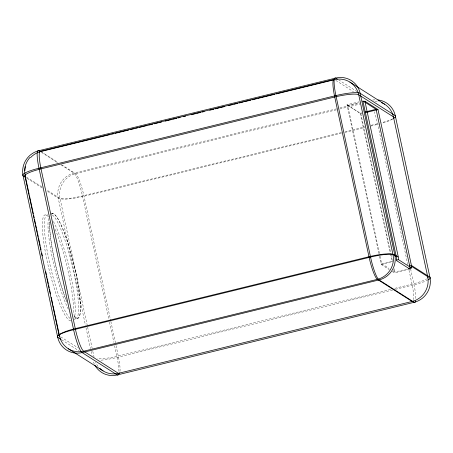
<?xml version="1.0" encoding="UTF-8"?>
<svg xmlns="http://www.w3.org/2000/svg" width="453" height="453" viewBox="0 0 453 453"><rect width="100%" height="100%" fill="white"/><g stroke="black" fill="none" stroke-linecap="round" stroke-linejoin="round"><path stroke-width="0.34" stroke-dasharray="2.27 1.7" d="M378.872 253.448L346.998 104.762L358.906 101.851M379.489 253.561L347.734 105.413L359.178 102.616M336.517 108.816L73.947 173.069A20.946 20.351 -57.5 0 0 58.211 198.165L85.436 325.163M339.954 107.978L359.892 103.097M336.375 109.841L75.606 173.652A20.719 20.13 -57.5 0 0 60.039 198.476L87.469 326.409M339.807 109.003L359.71 104.133M346.998 104.762L360.231 113.188L361.551 112.865M347.734 105.413L360.843 113.765L362.111 113.454M341.59 132.508L82.452 195.917A20.946 3.528 -12.1 0 1 58.211 198.165L46.506 190.713M345.027 131.67L364.959 126.789M371.149 125.277L378.023 123.595M341.358 133.284L84.02 196.251A20.719 3.488 -12.1 0 1 60.039 198.476L46.5 189.852M344.79 132.44L364.693 127.57M370.865 126.059L377.728 124.382A20.719 3.488 -12.1 0 0 379.495 123.935M51.427 213.952L52.752 213.629M73.975 319.28L77.944 318.306M380.073 256.268L381.669 263.708L392.202 261.132M379.467 256.211L381.245 264.512L392.683 261.709M393.323 271.126L394.778 272.055L407.173 269.025M392.173 271.472L394.478 272.938L409.954 269.15M390.707 289.337L118.267 355.996A20.719 3.488 -12.1 0 1 97.202 358.85M394.823 288.329L411.975 284.127A20.719 3.488 -12.1 0 0 426.715 278.872M392.711 289.977L117.078 357.423A20.946 3.528 -12.1 0 1 100.215 360.237M395.463 289.308L414.019 284.767A20.946 3.528 -12.1 0 0 427.456 280.282M338.561 79.824L356.953 91.534M335.764 80.413L353.419 91.659M381.669 263.708L388.951 268.346M381.245 264.512L389.297 269.637M40.878 151.534L57.944 162.406M61.478 164.654L75.606 173.652A20.719 3.443 76.3 0 1 84.02 196.251L110.708 320.73M41.619 152.485L57.225 162.423M61.127 164.903L73.947 173.069A20.946 3.477 76.3 0 1 82.452 195.917L108.941 319.461M26.489 177.106L41.795 186.851M26.999 178.289L42.605 188.227M60.736 336.856L78.397 348.102M61.625 339.795L79.456 351.154M410.616 268.889L414.019 284.767A20.946 3.477 76.3 0 1 415.854 298.787M407.825 264.767L377.728 124.382A20.719 3.443 76.3 0 0 374.308 111.8M409.014 270.299L411.975 284.127A20.719 3.443 76.3 0 1 413.691 299.654M360.843 113.765L390.718 253.114M391.007 254.467L392.457 261.234M394.053 268.674L394.778 272.055M360.231 113.188L390.175 252.882M390.327 253.572L392.105 261.874M393.736 269.478L394.478 272.938M110.855 321.42L115.453 342.859M116.047 345.628L118.267 355.996A20.719 3.443 76.3 0 1 119.909 371.975M109.53 322.225L113.822 342.242M114.564 345.69L117.078 357.423A20.946 3.477 76.3 0 1 118.901 371.936M87.616 327.1L92.214 348.538M92.808 351.307L94.286 358.221M86.025 327.921L90.464 348.629M91.059 351.392L91.948 355.531M70.781 320.667A54.462 9.043 76.3 0 1 47.095 260.82A54.462 9.043 76.3 0 1 48.55 216.976M55.249 229.343A54.462 9.043 76.3 0 1 73.46 314.274M52.288 214.982A53.375 8.867 76.3 0 1 73.969 273.216A53.375 8.867 76.3 0 1 74.343 317.876M68.307 309.189A53.375 8.867 76.3 0 1 52.661 259.648A53.375 8.867 76.3 0 1 48.652 217.514M94.371 364.195A20.946 20.351 -57.5 0 1 93.12 360.837M372.655 100.056A20.946 20.351 -57.5 0 1 376.228 99.824M392.83 118.777A20.946 3.528 -12.1 0 1 381.471 122.729M51.353 214.218A53.867 8.947 76.3 0 1 75.628 272.236A53.867 8.947 76.3 0 1 73.075 314.529M66.88 302.009A53.867 8.947 76.3 0 1 49.57 221.97M392.468 119.128A20.719 3.488 -12.1 0 1 381.868 123.284M98.052 366.324A20.719 20.13 -57.5 0 1 95.657 362.366M374.942 101.217A20.719 20.13 -57.5 0 1 378.906 101.783M51.432 214.195A53.867 8.947 76.3 0 1 75.708 272.219A53.867 8.947 76.3 0 1 73.154 314.512M66.274 300.265A53.867 8.947 76.3 0 1 49.654 221.953M69.921 318.385A53.867 8.947 76.3 0 1 49.049 260.447A53.867 8.947 76.3 0 1 47.752 214.965M53.409 221.54A53.867 8.947 76.3 0 1 70.549 274.133A53.867 8.947 76.3 0 1 74.105 318.085"/><path stroke-width="0.68" d="M24.456 172.112C24.377 166.664 26.421 161.308 30.102 157.293M40.198 151.387L334.042 79.496M110.187 134.575L40.878 151.534A20.719 3.443 76.3 0 0 41.025 168.873L75.272 328.618A20.719 3.443 76.3 0 0 83.686 351.217L118.414 373.334L412.122 301.466A20.719 3.443 76.3 0 0 413.346 301.035M111.557 134.241L113.618 133.737M114.988 133.397L128.714 130.039M130.085 129.705L134.207 128.697M135.577 128.363L137.633 127.859M139.009 127.519L147.242 125.509M148.612 125.17L152.735 124.162M154.105 123.828L158.222 122.82M159.598 122.486L161.653 121.982M165.085 121.144L171.262 119.632M172.633 119.292L176.749 118.29M178.125 117.95L180.181 117.446M183.612 116.608L185.673 116.104M191.16 114.762L195.277 113.754M196.653 113.42L200.77 112.412M202.14 112.072L204.201 111.568M209.688 110.226L213.805 109.218M215.181 108.884L219.297 107.876M220.668 107.542L224.79 106.534M228.216 105.691L232.338 104.688M233.708 104.349L237.825 103.341M239.201 103.007L243.318 101.999M244.688 101.665L250.866 100.153M252.236 99.819L256.353 98.811M257.729 98.471L274.88 94.275M276.256 93.941L334.586 79.666A20.719 20.13 -57.5 0 1 358.714 94.779L393.442 116.891L427.689 276.641A20.719 3.488 -12.1 0 1 427.819 277.949M362.989 101.682L364.897 101.217L378.006 109.564L411.092 263.901A18.884 18.346 -57.5 0 1 411.511 267.961L408.408 268.72M364.858 112.055L376.103 109.303L409.495 265.056A20.719 20.13 -57.5 0 1 409.954 269.15L396.72 260.724A20.719 20.13 -57.5 0 0 396.267 256.63L362.876 100.877L376.103 109.303M365.294 112.672L378.006 109.564M396.539 260.067L398.397 259.614L411.511 267.961M349.869 82.084L384.603 104.196M337.445 79.116L335.775 78.052L38.833 150.707A20.946 20.351 -57.5 0 0 23.097 175.809L57.724 337.315L61.064 339.444M398.136 256.964L394.79 254.835A20.946 3.528 -12.1 0 0 370.548 257.083L73.607 329.744A20.946 3.528 -12.1 0 0 57.724 337.315A20.946 20.351 -57.5 0 0 82.112 352.593L117.225 374.948L414.167 302.293A20.946 3.477 76.3 0 0 415.678 300.917M411.511 265.481L429.903 277.191A20.946 3.528 -12.1 0 1 428.43 279.756M396.267 256.63L392.961 254.524A20.719 3.488 -12.1 0 0 368.98 256.749L75.272 328.618A20.719 3.488 -12.1 0 0 59.558 336.109L53.035 305.679M409.495 265.056L427.689 276.641A20.719 20.13 -57.5 0 1 412.122 301.466L377.394 279.348A20.719 3.443 76.3 0 1 368.98 256.749L334.733 97.004A20.719 3.443 76.3 0 1 334.586 79.666M39.949 151.421L38.833 150.707A20.946 3.477 76.3 0 0 38.981 168.233L73.607 329.744A20.946 3.477 76.3 0 0 82.112 352.593L379.053 279.931A20.946 20.351 -57.5 0 0 394.79 254.835L360.169 93.329A20.946 20.351 -57.5 0 0 335.775 78.052A20.946 3.477 76.3 0 0 335.922 95.577L370.548 257.083A20.946 3.477 76.3 0 0 379.053 279.931L414.167 302.293A20.946 20.351 -57.5 0 0 429.903 277.191L395.276 115.685A20.946 20.351 -57.5 0 0 378.012 99.949M25.328 177.225L23.097 175.809A20.946 3.528 -12.1 0 1 38.981 168.233L335.922 95.577A20.946 3.528 -12.1 0 1 360.169 93.329L395.276 115.685A20.946 3.528 -12.1 0 1 393.804 118.25M68.397 348.804L103.131 370.916M364.897 101.217L397.983 255.549A18.884 18.346 -57.5 0 1 398.397 259.614M24.864 172.644A20.719 20.13 -57.5 0 0 25.311 176.359L29.168 194.337M29.462 195.724L33.318 213.703M33.613 215.084L34.207 217.853M34.502 219.235L35.544 224.076M35.838 225.458L36.433 228.227M36.727 229.609L37.322 232.372M37.616 233.759L38.211 236.523M38.505 237.904L40.136 245.515M40.436 246.896L41.025 249.665M41.767 253.119L42.361 255.888M45.77 271.794L46.365 274.558M46.659 275.939L46.959 277.327M47.254 278.708L48.29 283.55M48.59 284.931L49.179 287.7M49.479 289.082L50.515 293.923M51.257 297.378L52.741 304.297M24.892 175.798L59.139 335.548M118.737 373.578A20.946 3.477 76.3 0 1 117.225 374.948A20.946 20.351 -57.5 0 1 94.92 365.26M381.517 102.627A20.719 20.13 -57.5 0 1 393.442 116.891A20.719 3.488 -12.1 0 1 393.572 118.205M24.898 170.679A20.719 20.13 -57.5 0 1 25.561 166.647M30.713 157.446A20.719 20.13 -57.5 0 1 40.283 151.687M25.311 176.359A20.719 3.488 -12.1 0 1 41.025 168.873L334.733 97.004A20.719 3.488 -12.1 0 1 358.714 94.779L392.961 254.524A20.719 20.13 -57.5 0 1 377.394 279.348L83.686 351.217A20.719 20.13 -57.5 0 1 59.558 336.109M99.864 368.357A20.719 20.13 -57.5 0 0 118.414 373.334A20.719 3.443 76.3 0 0 119.632 372.915"/></g></svg>
